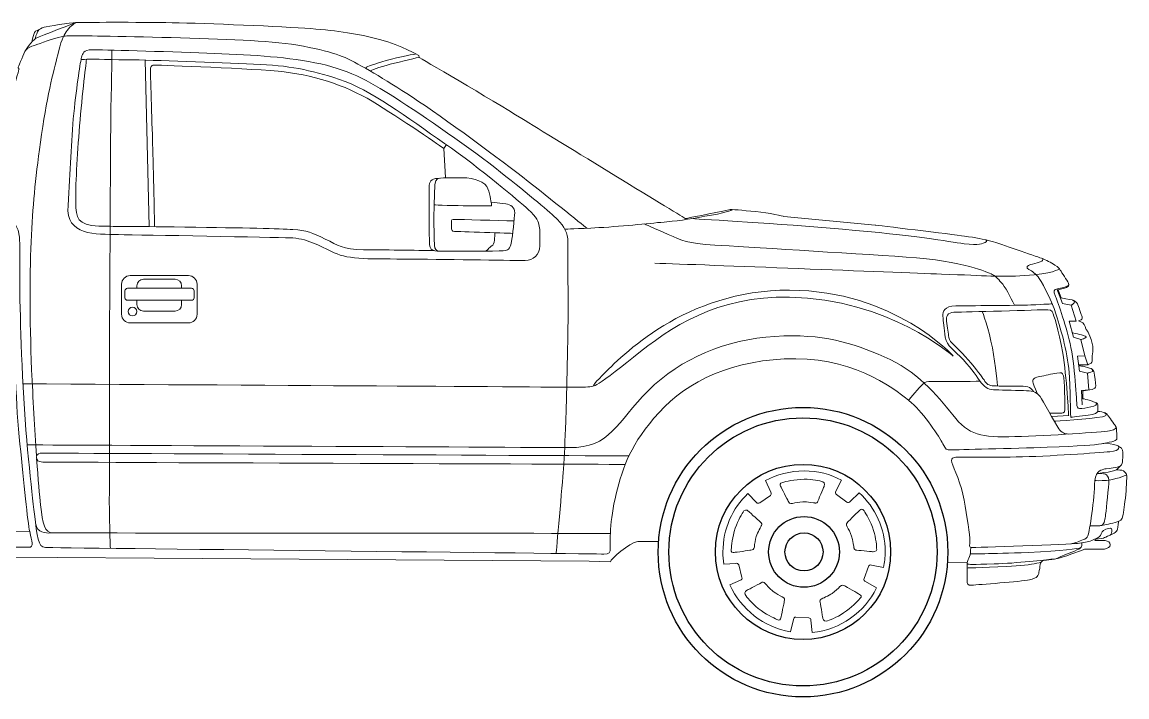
# Model space of a CAD drawing. Header units: metres. Extents: x -4984 to 914, y 0 to 1906.
# Drawn here: x -2205 to 914, y 0 to 1906 of the extents above; entities that cross this region are included whole.
import ezdxf

# ---------------------------------------------------------------- set-up
doc = ezdxf.new("R2010")
doc.units = ezdxf.units.M
doc.layers.add('ceco.net 241', color=7, linetype='Continuous')

msp = doc.modelspace()

# ---------------------------------------------------------------- linework, layer by layer
at = {"layer": 'ceco.net 241', "lineweight": 18}
for points in [[(-1845.7, 1328.5), (-1857.2, 1798.9)], [(-1009.8, 1467), (-1013.9, 1549.4), (-1007, 1560.1)], [(788.6, 825.4), (785.8, 865.5), (807.4, 867.2), (803.2, 914.7), (780.8, 920.5), (775.1, 962.2), (795.5, 963.5), (784.5, 1010.1), (764, 1015.9), (751.7, 1061), (771.4, 1061.4), (756.9, 1106.9), (732.8, 1111), (717, 1152.6)], [(804.3, 938.4), (795.5, 963.5)], [(-3261, 466.9), (-2183.6, 468)]]:
    msp.add_lwpolyline(points, dxfattribs=at)
at = {"layer": 'ceco.net 241'}
for centre, radius in [((0, 408.9), 408.9), ((-0.1, 409.6), 378.7), ((0, 409.5), 247.4), ((2.8, 409.5), 99.9), ((2.8, 409.5), 53.7)]:
    msp.add_circle(centre, radius, dxfattribs=at)
at = {"layer": 'ceco.net 241', "lineweight": 18}
for points, knots in [([(855.2, 717), (851.3, 716.4), (847.2, 715.8), (843.2, 715.2), (820.5, 711.5), (785.4, 708.6), (689.8, 705.3), (594.4, 702.1), (433.1, 698), (418.4, 698), (403.6, 698), (404.2, 698), (395, 715.2), (385.8, 732.4), (341.5, 800.6), (306.5, 830.7), (271.5, 860.9), (155.9, 955.5), (-20.5, 955.5), (-196.9, 955.5), (-326.6, 891.6), (-406.5, 803.6), (-486.3, 715.8), (-508.5, 650), (-527.5, 573.8), (-546.5, 497.5), (-544.7, 433.1), (-544.1, 420.8), (-543.5, 408.5), (-546, 402.9), (-562.6, 403.5), (-579.2, 404.2), (-2117.6, 421.3), (-2139.1, 422), (-2160.5, 422.6), (-2161.8, 453.3), (-2169.8, 516.7), (-2177.8, 579.9), (-2195.6, 737.9), (-2203.6, 906.3), (-2211.6, 1074.7), (-2212.2, 1190.3), (-2211, 1272), (-2209.7, 1353.7), (-2245.4, 1347.6), (-2265.7, 1352.5), (-2286, 1357.5), (-2285.1, 1379.2), (-2284.7, 1389.4), (-2284.3, 1399.6), (-2282.9, 1421.6), (-2264, 1545.3), (-2245.2, 1669), (-2213.2, 1773.2), (-2213.2, 1773.2), (-2213.2, 1773.2), (-2216.1, 1777.2), (-2216.1, 1777.2), (-2216.1, 1777.2), (-2203.8, 1808.3), (-2196.8, 1823.1), (-2189.9, 1837.8), (-2171, 1858.4), (-2163.2, 1862), (-2155.5, 1865.8), (-2053.2, 1905), (-2053.2, 1905)], [0.818392, 0.818392, 0.818392, 0.818392, 1, 1, 1, 2, 2, 2, 3, 3, 3, 4, 4, 4, 5, 5, 5, 6, 6, 6, 7, 7, 7, 8, 8, 8, 9, 9, 9, 10, 10, 10, 11, 11, 11, 12, 12, 12, 13, 13, 13, 14, 14, 14, 15, 15, 15, 16, 16, 16, 17, 17, 17, 18, 18, 18, 19, 19, 19, 20, 20, 20, 21, 21, 21, 22, 22, 22, 22]), ([(-2164.1, 680.7), (-2169.3, 755.1), (-2174.4, 845), (-2177.8, 924.2), (-2183.9, 1069.2), (-2183.7, 1205.2), (-2178.4, 1304.8), (-2173.1, 1404.4), (-2166.6, 1469.9), (-2149.7, 1589.2), (-2133, 1708.4), (-2112.5, 1779.3), (-2102.2, 1821.9), (-2091.9, 1864.5), (-2086.2, 1870.2), (-2077.2, 1883), (-2068.2, 1895.6), (-2053.2, 1905), (-2053.2, 1905)], [1.454512, 1.454512, 1.454512, 1.454512, 2, 2, 2, 3, 3, 3, 4, 4, 4, 5, 5, 5, 6, 6, 6, 7, 7, 7, 7]), ([(-2176.9, 1850.5), (-2176.5, 1852.4), (-2172.5, 1871.5), (-2169.9, 1877), (-2167.1, 1882.9), (-2157.3, 1884.4), (-2157.3, 1884.4), (-2157.3, 1884.4), (-2151.1, 1889.7), (-2142.5, 1891.8), (-2133.9, 1894), (-2067.2, 1904.5), (-2053.1, 1905), (-2038.9, 1905.6), (-1876.1, 1906.3), (-1780.8, 1904.5), (-1685.6, 1902.6), (-1469.2, 1894), (-1389.9, 1887.8), (-1310.6, 1881.7), (-1258.4, 1873.7), (-1195.3, 1856.9), (-1132.2, 1840.1), (-1084.6, 1811.8), (-1084.6, 1811.8), (-1084.6, 1811.8), (-1083.8, 1806.5), (-1083.8, 1806.5), (-1083.8, 1806.5), (-879, 1686.5), (-794.1, 1634), (-702.8, 1577.4), (-331.6, 1351.2), (-331.6, 1351.2), (-331.6, 1351.2), (-250.4, 1367.2), (-209.6, 1376.3), (-201.5, 1378.1), (-171.9, 1374.4), (-133.4, 1371.1), (-94.9, 1367.8), (-54.5, 1357.4), (-54.5, 1357.4), (-54.5, 1357.4), (203.3, 1332.8), (203.3, 1332.8), (203.3, 1332.8), (422.2, 1306.6), (455.8, 1301.7), (489.4, 1296.8), (505, 1294.9), (537.6, 1285.3), (570.1, 1275.6), (667.1, 1241.2), (675.8, 1238.3), (684.7, 1235.5), (701.1, 1226.1), (711.3, 1219.7), (721.6, 1213.4), (722.3, 1210.9), (726.4, 1205.4), (730.6, 1199.8), (745.2, 1176.7), (749.2, 1168.7), (753.3, 1160.7), (747.8, 1158.5), (743.5, 1156.8), (739.2, 1155.2), (720.7, 1150), (720.7, 1150), (720.7, 1150), (729.1, 1126.9), (729.1, 1126.9), (729.1, 1126.9), (753.3, 1123), (759.9, 1121.4), (766.4, 1119.8), (772.2, 1115.7), (774.8, 1110.5), (777.5, 1105.4), (786.5, 1078.6), (787.9, 1073.3), (789.4, 1067.9), (785.3, 1065.2), (785.3, 1065.2), (785.3, 1065.2), (778.1, 1062.2), (778.1, 1062.2), (778.1, 1062.2), (786.1, 1058.9), (790.2, 1056.4), (794.3, 1054), (799.6, 1037.6), (799.6, 1037.6), (799.6, 1037.6), (807.4, 1032), (816.4, 998.3), (821.7, 978.6), (816.2, 965.1), (816.2, 965.1), (816.2, 965.1), (816.8, 951.4), (816.7, 948.3), (816.4, 944.1), (810.9, 941.1), (807.1, 939.9), (803.5, 938.7), (805.2, 937.8), (800.9, 937.8), (796.5, 937.8), (780, 938.1), (780, 938.1), (780, 938.1), (780.1, 935.6), (780.1, 935.6), (780.1, 935.6), (784.3, 935.2), (791.2, 933.9), (798.1, 932.7), (808.7, 929.4), (813.8, 927.4), (818.8, 925.3), (820.5, 920.2), (822, 915.3), (823.4, 910.3), (826.3, 884.1), (826.4, 878.8), (826.6, 873.5), (822.7, 870.5), (816, 868.6), (809.3, 866.8), (796.8, 865.5), (792.9, 865.3), (789, 865.1), (789.7, 861.6), (789.7, 861.6), (789.7, 861.6), (790, 842.6), (790, 842.6), (790, 842.6), (795.5, 841.3), (804.3, 839.1), (813.1, 836.8), (825.6, 831.9), (828.4, 830.5), (831.4, 829.1), (832.3, 827.2), (832.2, 822.5), (832.1, 818), (832.6, 806.7), (832.6, 806.7), (832.6, 806.7), (842.3, 805.5), (848.8, 803.7), (855.3, 802), (857.9, 799.8), (860.9, 795.4), (863.8, 791), (878.8, 770.1), (881.5, 766.4), (884.3, 762.7), (885, 761), (885.2, 756.6), (885.5, 752.1), (886, 735), (886, 731), (886, 727), (883.8, 724.4), (877.9, 722.6), (871.9, 720.9), (855, 717), (855, 717), (855, 717), (876.5, 713.6), (887.2, 710.1), (897.7, 706.6), (902.4, 699.7), (902.6, 691.6), (902.9, 683.5), (902.4, 668.8), (901.8, 663.1), (901.6, 657.4), (899, 655.5), (899, 655.5), (899, 655.5), (885.2, 641.7), (885.2, 641.7), (885.2, 641.7), (892.8, 641), (899.7, 640.3), (906.6, 639.5), (914.5, 630.2), (914.2, 624), (914, 617.9), (914, 610.8), (912, 582), (910, 553.3), (905.8, 530.8), (903.6, 514.9), (901.6, 498.9), (891.7, 496.5), (891.7, 496.5), (891.7, 496.5), (888.3, 479.4), (887.7, 474.3), (887, 469.2), (884.4, 467.6), (881, 464.5), (877.5, 461.3), (853.9, 450.7), (848.1, 448.8), (842.2, 446.9), (825.4, 445.8), (825.4, 445.8), (825.4, 445.8), (824, 441.9), (824, 441.9), (824, 441.9), (844.4, 442.4), (853.1, 441.6), (861.6, 440.9), (866.6, 435.7), (867, 429.6), (867.5, 423.4), (859.2, 418.5), (851.5, 417.8), (843.8, 417), (794.9, 417), (794.9, 417), (794.9, 417), (744.5, 398.2), (725.7, 392.9), (706.8, 387.5), (677.3, 385.5), (677.3, 385.5), (677.3, 385.5), (669.9, 379.8), (669.6, 373.6), (669.1, 367.4), (667.5, 357.6), (666.2, 351.5), (665, 345.3), (663, 335.5), (639.6, 330.5), (616.3, 325.7), (492.5, 317.1), (477.7, 315.8), (463, 314.6), (463.9, 319), (463.4, 329.7), (463, 340.5), (463.5, 379.5), (463.5, 379.5), (463.5, 379.5), (408, 380.8), (408, 380.8)], [66.050824, 66.050824, 66.050824, 66.050824, 67, 67, 67, 68, 68, 68, 69, 69, 69, 70, 70, 70, 71, 71, 71, 72, 72, 72, 73, 73, 73, 74, 74, 74, 75, 75, 75, 76, 76, 76, 77, 77, 77, 78, 78, 78, 79, 79, 79, 80, 80, 80, 81, 81, 81, 82, 82, 82, 83, 83, 83, 84, 84, 84, 85, 85, 85, 86, 86, 86, 87, 87, 87, 88, 88, 88, 89, 89, 89, 90, 90, 90, 91, 91, 91, 92, 92, 92, 93, 93, 93, 94, 94, 94, 95, 95, 95, 96, 96, 96, 97, 97, 97, 98, 98, 98, 99, 99, 99, 100, 100, 100, 101, 101, 101, 102, 102, 102, 103, 103, 103, 104, 104, 104, 105, 105, 105, 106, 106, 106, 107, 107, 107, 108, 108, 108, 109, 109, 109, 110, 110, 110, 111, 111, 111, 112, 112, 112, 113, 113, 113, 114, 114, 114, 115, 115, 115, 116, 116, 116, 117, 117, 117, 118, 118, 118, 119, 119, 119, 120, 120, 120, 121, 121, 121, 122, 122, 122, 123, 123, 123, 124, 124, 124, 125, 125, 125, 126, 126, 126, 127, 127, 127, 128, 128, 128, 129, 129, 129, 130, 130, 130, 131, 131, 131, 132, 132, 132, 133, 133, 133, 134, 134, 134, 135, 135, 135, 136, 136, 136, 137, 137, 137, 138, 138, 138, 139, 139, 139, 140, 140, 140, 141, 141, 141, 142, 142, 142, 143, 143, 143, 144, 144, 144, 145, 145, 145, 146, 146, 146, 147, 147, 147, 148, 148, 148, 149, 149, 149, 150, 150, 150, 151, 151, 151, 151]), ([(-2168, 1858.9), (-2167.4, 1861.2), (-2164.5, 1871.6), (-2161.2, 1878.8), (-2160.1, 1881.3), (-2158.7, 1883.1), (-2157.3, 1884.4)], [0.117575, 0.117575, 0.117575, 0.117575, 1, 1, 1, 1.301898, 1.301898, 1.301898, 1.301898]), ([(-2194.6, 1827.4), (-2187.3, 1834.1), (-2180.2, 1837), (-2169.8, 1840.6), (-2153.8, 1846), (-2114.5, 1860.8), (-2094.8, 1865.1), (-2075.1, 1869.4), (-2054.3, 1867.6), (-1934.4, 1865.8), (-1814.5, 1863.9), (-1644.3, 1858.4), (-1538, 1852.8), (-1431.7, 1847.3), (-1340.1, 1825.2), (-1300.7, 1809.2), (-1261.4, 1793.2), (-1196.3, 1753.9), (-1118.2, 1704.1), (-1040.1, 1654.3), (-875.4, 1533.8), (-791.8, 1468.7), (-708.3, 1403.5), (-610, 1323.9), (-610, 1323.9)], [0.347766, 0.347766, 0.347766, 0.347766, 1, 1, 1, 2, 2, 2, 3, 3, 3, 4, 4, 4, 5, 5, 5, 6, 6, 6, 7, 7, 7, 8, 8, 8, 8]), ([(-697.1, 405.8), (-697.1, 405.8), (-679.2, 604.5), (-676.2, 643.4), (-673.4, 682.3), (-672.1, 724.2), (-669.7, 777.9), (-667.3, 831.5), (-664.3, 997), (-663.2, 1077.8), (-663.2, 1077.8), (-664, 1258.1), (-664, 1284.7), (-664, 1311.3), (-673.4, 1328.1), (-693.1, 1348.2), (-712.7, 1368.3), (-771.3, 1417.1), (-854.1, 1482.6), (-936.8, 1548.2), (-1070.9, 1641.2), (-1150.7, 1692), (-1230.6, 1742.8), (-1286.8, 1773.5), (-1378.6, 1791.5), (-1470.3, 1809.6), (-1567, 1814.1), (-1683.4, 1818.6), (-1799.8, 1823.1), (-1983, 1828), (-2007.1, 1828), (-2031.3, 1828), (-2034.2, 1817), (-2037.1, 1806.7), (-2039.9, 1796.5), (-2050.6, 1728.9), (-2058.8, 1648.2), (-2066.9, 1567.4), (-2067.6, 1485.6), (-2075.1, 1387.9), (-2081.7, 1302.7), (-1998.5, 1307.3), (-1932.2, 1306), (-1865.8, 1304.8), (-1495.4, 1298.3), (-1449.1, 1297), (-1402.7, 1295.8), (-1365.9, 1275.3), (-1323.3, 1254.8), (-1280.6, 1234.3), (-1221.3, 1238), (-1106.1, 1236.7), (-990.9, 1235.5), (-806.2, 1232.6), (-784.1, 1233), (-761.9, 1233.5), (-743.5, 1247.8), (-743.5, 1274.1), (-743.5, 1300.3), (-742.3, 1318.7), (-744.7, 1330.2), (-747.1, 1341.7), (-750.5, 1354.3), (-776.2, 1377.3), (-802.1, 1400.3), (-908.6, 1491.6), (-1012.3, 1563.7), (-1115.9, 1635.9), (-1223.7, 1717), (-1308.9, 1744.5), (-1394.2, 1771.9), (-1448.6, 1783.3), (-1551.5, 1787.9), (-1654.4, 1792.4), (-1833.4, 1798.9), (-1906.3, 1799.8), (-1979.3, 1800.6), (-2010.4, 1802.2), (-2022.3, 1801.4), (-2031.3, 1800.8), (-2036.5, 1800.2), (-2038.6, 1799.9)], [0, 0, 0, 0, 1, 1, 1, 2, 2, 2, 3, 3, 3, 4, 4, 4, 5, 5, 5, 6, 6, 6, 7, 7, 7, 8, 8, 8, 9, 9, 9, 10, 10, 10, 11, 11, 11, 12, 12, 12, 13, 13, 13, 14, 14, 14, 15, 15, 15, 16, 16, 16, 17, 17, 17, 18, 18, 18, 19, 19, 19, 20, 20, 20, 21, 21, 21, 22, 22, 22, 23, 23, 23, 24, 24, 24, 25, 25, 25, 26, 26, 26, 26.758323, 26.758323, 26.758323, 26.758323]), ([(-1951, 1826.8), (-1951, 1826.8), (-1952.3, 1749.8), (-1953.9, 1662.9), (-1955.5, 1576), (-1955.9, 1374.9), (-1956.3, 1315.8), (-1956.7, 1256.8), (-1958, 1020), (-1958.4, 938.1), (-1958.8, 856.1), (-1957.2, 651.2), (-1958.4, 580.4), (-1959.6, 512.3), (-1955.8, 426.4), (-1955.5, 419.7)], [0, 0, 0, 0, 1, 1, 1, 2, 2, 2, 3, 3, 3, 4, 4, 4, 4.960467, 4.960467, 4.960467, 4.960467]), ([(-1232.2, 1774.1), (-1237.2, 1777.2), (-1231.1, 1780.1), (-1223.7, 1782.6), (-1216.3, 1785), (-1213.8, 1786.7), (-1176.6, 1797.7), (-1139.3, 1808.8), (-1093, 1816.5), (-1093, 1816.5)], [0, 0, 0, 0, 1, 1, 1, 2, 2, 2, 3, 3, 3, 3]), ([(-1041.8, 1260.9), (-1085.1, 1261.5), (-1193, 1263.1), (-1240.5, 1263.4), (-1300.7, 1263.8), (-1312.6, 1275.7), (-1348.7, 1293.4), (-1384.7, 1310.9), (-1402.4, 1317.9), (-1440, 1320.4), (-1477.7, 1322.8), (-1572.8, 1324.9), (-1745.3, 1327.3), (-1917.8, 1329.7), (-1926, 1328.1), (-1987.9, 1330.2), (-2049.8, 1332.3), (-2052.6, 1353.6), (-2053.4, 1396.6), (-2054.3, 1439.6), (-2049.3, 1528.1), (-2042.4, 1613.7), (-2035.4, 1699.4), (-2023.1, 1801.4), (-2023.1, 1801.4)], [0.210467, 0.210467, 0.210467, 0.210467, 1, 1, 1, 2, 2, 2, 3, 3, 3, 4, 4, 4, 5, 5, 5, 6, 6, 6, 7, 7, 7, 8, 8, 8, 8]), ([(-1830.5, 1328.5), (-1830.5, 1328.5), (-1834.6, 1497), (-1836.3, 1561.3), (-1837.9, 1625.6), (-1843.3, 1768.2), (-1842.4, 1776.4), (-1841.6, 1784.6), (-1834.2, 1785), (-1834.2, 1785), (-1834.2, 1785), (-1594.6, 1777.2), (-1482.2, 1767.4), (-1387.4, 1759.1), (-1293.3, 1728.9), (-1216.3, 1682.6), (-1139.3, 1636.3), (-1013.9, 1549.4), (-1013.9, 1549.4)], [0, 0, 0, 0, 1, 1, 1, 2, 2, 2, 3, 3, 3, 4, 4, 4, 5, 5, 5, 6, 6, 6, 6]), ([(-1222.2, 1768.3), (-1222.2, 1768.3), (-1196.6, 1779.3), (-1165.9, 1787.1), (-1135.2, 1794.9), (-1083.9, 1807), (-1083.9, 1807)], [0, 0, 0, 0, 1, 1, 1, 2, 2, 2, 2]), ([(-1040.5, 1389.7), (-1040.5, 1389.7), (-976.2, 1387.5), (-947, 1387.5), (-947, 1387.5), (-879.4, 1387.5), (-879.4, 1387.5), (-879.4, 1387.5), (-879.7, 1393.1), (-879.7, 1393.1), (-879.7, 1393.1), (-883.4, 1416.5), (-889.5, 1435.5), (-895.7, 1454.5), (-928.9, 1466.8), (-961.1, 1466.8), (-991.6, 1466.8), (-1022.9, 1466.2), (-1038, 1464.1), (-1053, 1461.9), (-1056.7, 1450), (-1055.8, 1433.7), (-1054.8, 1417.4), (-1056.1, 1300), (-1054.3, 1277.5), (-1052.4, 1255.1), (-1031.2, 1260), (-1009.1, 1259.1), (-987, 1258.1), (-865.8, 1259.4), (-846.2, 1260), (-826.6, 1260.7), (-826.2, 1272.9), (-823.1, 1286.5), (-820, 1300), (-814.2, 1353.5), (-814, 1367.9), (-813.7, 1382.4), (-825, 1390.6), (-839.4, 1393.1), (-839.4, 1393.1), (-880.7, 1397.4), (-880.7, 1397.4)], [0, 0, 0, 0, 1, 1, 1, 2, 2, 2, 3, 3, 3, 4, 4, 4, 5, 5, 5, 6, 6, 6, 7, 7, 7, 8, 8, 8, 9, 9, 9, 10, 10, 10, 11, 11, 11, 12, 12, 12, 13, 13, 13, 14, 14, 14, 14]), ([(-1028.5, 1259.2), (-1036.6, 1260.2), (-1039.3, 1265.3), (-1040.1, 1274.8), (-1041.1, 1285.5), (-1041.3, 1294.1), (-1042, 1331), (-1042.6, 1367.9), (-1040.5, 1430.3), (-1039.5, 1447.4), (-1038.5, 1464.7), (-1027.1, 1465.2), (-1027.1, 1465.2)], [0.124187, 0.124187, 0.124187, 0.124187, 1, 1, 1, 2, 2, 2, 3, 3, 3, 4, 4, 4, 4]), ([(-672.5, 1321.6), (-666.9, 1321.6), (-641.5, 1322.1), (-576.8, 1325.7), (-501.7, 1329.7), (-424.3, 1338.8), (-384.5, 1342.1), (-344.8, 1345.3), (-309.5, 1351.9), (-258.3, 1360.9), (-207.1, 1369.9), (-199, 1376.7), (-199, 1376.7)], [0.135416, 0.135416, 0.135416, 0.135416, 1, 1, 1, 2, 2, 2, 3, 3, 3, 4, 4, 4, 4]), ([(-819.5, 1309.5), (-819.5, 1309.5), (-976.2, 1314.7), (-983.9, 1315), (-991.6, 1315.3), (-991.9, 1319), (-992.2, 1322.4), (-992.5, 1325.8), (-992.5, 1342.1), (-992.2, 1345.4), (-991.9, 1348.8), (-987.9, 1348.8), (-967.7, 1348.5), (-947.3, 1348.2), (-815.7, 1344.5), (-815.7, 1344.5)], [0, 0, 0, 0, 1, 1, 1, 2, 2, 2, 3, 3, 3, 4, 4, 4, 5, 5, 5, 5]), ([(-314.1, 1351.2), (-277.8, 1349.1), (-73.1, 1336.8), (111.2, 1321.2), (314.5, 1304), (410.8, 1286.3), (454.6, 1280.2), (498.5, 1274.1), (507.5, 1281.4), (514.5, 1283.9), (523, 1286.9), (516.5, 1291.2), (516.5, 1291.2)], [0.092593, 0.092593, 0.092593, 0.092593, 1, 1, 1, 2, 2, 2, 3, 3, 3, 4, 4, 4, 4]), ([(-4865.7, 692.5), (-4851.3, 692.4), (-4773.5, 692.4), (-4733.4, 691.8), (-4689.1, 691.2), (-4667.6, 658.6), (-4663.9, 635.2), (-4660.2, 611.9), (-4651.1, 529.5), (-4648, 492), (-4644.9, 454.6), (-4620.9, 444.1), (-4594.5, 445.3), (-4568.1, 446.5), (-4271.8, 434.3), (-4258.3, 433.7), (-4244.8, 433.1), (-4259.9, 457), (-4258.3, 497), (-4255.8, 559.1), (-4226.3, 648.2), (-4186.4, 714.5), (-4148.8, 776.9), (-4065.3, 875.5), (-3937.5, 911.2), (-3809.6, 946.8), (-3730.6, 951.5), (-3595.7, 909.4), (-3438.4, 860.2), (-3370.2, 766.8), (-3322.2, 677.7), (-3274.3, 588.6), (-3258.3, 453.3), (-3257.7, 437.3), (-3257.1, 421.3), (-3247.8, 421.3), (-3227.6, 422), (-3207.3, 422.6), (-2202.4, 423.1), (-2186.4, 422.6), (-2170.4, 422), (-2177.2, 439.8), (-2183.3, 466.9), (-2189.4, 493.9), (-2199.3, 605.2), (-2211, 713.9), (-2222.7, 822.7), (-2225.7, 969), (-2228.8, 1071), (-2231.9, 1173), (-2230.7, 1292.3), (-2228.8, 1304), (-2227, 1315.6), (-2242.3, 1315), (-2242.3, 1315)], [0.09472, 0.09472, 0.09472, 0.09472, 1, 1, 1, 2, 2, 2, 3, 3, 3, 4, 4, 4, 5, 5, 5, 6, 6, 6, 7, 7, 7, 8, 8, 8, 9, 9, 9, 10, 10, 10, 11, 11, 11, 12, 12, 12, 13, 13, 13, 14, 14, 14, 15, 15, 15, 16, 16, 16, 17, 17, 17, 18, 18, 18, 18]), ([(-900.1, 1259.2), (-891.3, 1259.1), (-887.7, 1267.1), (-887.7, 1267.1), (-887.7, 1267.1), (-882.5, 1271.4), (-876, 1276.6), (-869.6, 1281.9), (-870.1, 1311.7), (-870.1, 1311.7)], [0, 0, 0, 0, 1, 1, 1, 2, 2, 2, 3, 3, 3, 3]), ([(-447.2, 1336.1), (-447.2, 1336.1), (-421.8, 1323.6), (-380.6, 1306.4), (-339.4, 1289.2), (-329.6, 1281.2), (-248.5, 1276.4), (-167.3, 1271.4), (126.5, 1253.6), (291.1, 1242.5), (455.9, 1231.5), (521.6, 1199.5), (533.9, 1193.3), (546.2, 1187.2), (552.4, 1179.2), (564, 1165.6), (574.8, 1153.2), (593.9, 1112.6), (596.8, 1106.3)], [0, 0, 0, 0, 1, 1, 1, 2, 2, 2, 3, 3, 3, 4, 4, 4, 5, 5, 5, 5.921313, 5.921313, 5.921313, 5.921313]), ([(-418.2, 1225.3), (-276.7, 1220.4), (255.5, 1199.5), (390.7, 1194.5), (525.9, 1189.6), (549.3, 1185.6), (626.3, 1190), (703.4, 1194.5), (723.8, 1209.1), (723.8, 1209.1)], [0, 0, 0, 0, 1, 1, 1, 2, 2, 2, 3, 3, 3, 3]), ([(832.6, 806.7), (830, 802.8), (825, 798.3), (805.3, 795.9), (785.8, 793.4), (755.8, 789.7), (755.8, 789.7), (755.8, 789.7), (754.9, 838.5), (752.1, 903.3), (749.2, 968), (729.2, 1032.7), (714.8, 1079.8), (700.5, 1126.9), (669.4, 1179.4), (663.6, 1186.8), (657.9, 1194.1), (647.3, 1202.8), (637.3, 1207.7), (627.5, 1212.6), (633.7, 1219.1), (642.3, 1221.2), (650.8, 1223.2), (656.6, 1225.7), (669.8, 1229), (677.8, 1231), (677.5, 1235.3), (676.1, 1238.2)], [0, 0, 0, 0, 1, 1, 1, 2, 2, 2, 3, 3, 3, 4, 4, 4, 5, 5, 5, 6, 6, 6, 7, 7, 7, 8, 8, 8, 8.614124, 8.614124, 8.614124, 8.614124]), ([(-1710.7, 1165.6), (-1710.7, 1165.6), (-1710.7, 1080.9), (-1710.7, 1080.9), (-1710.7, 1067.3), (-1721.7, 1056.3), (-1735.3, 1056.3), (-1735.3, 1056.3), (-1899.4, 1056.3), (-1899.4, 1056.3), (-1912.9, 1056.3), (-1924, 1067.3), (-1924, 1080.9), (-1924, 1080.9), (-1924, 1165.6), (-1924, 1165.6), (-1924, 1179.3), (-1912.9, 1190.3), (-1899.4, 1190.3), (-1899.4, 1190.3), (-1735.3, 1190.3), (-1735.3, 1190.3), (-1721.7, 1190.3), (-1710.7, 1179.3), (-1710.7, 1165.6)], [0, 0, 0, 0, 1, 1, 1, 2, 2, 2, 3, 3, 3, 4, 4, 4, 5, 5, 5, 6, 6, 6, 7, 7, 7, 8, 8, 8, 8]), ([(-1719.1, 1147), (-1719.1, 1147), (-1719.1, 1127.8), (-1719.1, 1127.8), (-1719.1, 1123.7), (-1722.4, 1120.4), (-1726.5, 1120.4), (-1726.5, 1120.4), (-1907.2, 1120.4), (-1907.2, 1120.4), (-1911.2, 1120.4), (-1914.5, 1123.7), (-1914.5, 1127.8), (-1914.5, 1127.8), (-1914.5, 1147), (-1914.5, 1147), (-1914.5, 1151.1), (-1911.2, 1154.4), (-1907.2, 1154.4), (-1907.2, 1154.4), (-1726.5, 1154.4), (-1726.5, 1154.4), (-1722.4, 1154.4), (-1719.1, 1151.1), (-1719.1, 1147)], [0, 0, 0, 0, 1, 1, 1, 2, 2, 2, 3, 3, 3, 4, 4, 4, 5, 5, 5, 6, 6, 6, 7, 7, 7, 8, 8, 8, 8]), ([(-1880.5, 1154.4), (-1880.5, 1154.4), (-1880.5, 1161.3), (-1880.5, 1161.3), (-1880.5, 1171.6), (-1872.3, 1179.8), (-1862, 1179.8), (-1862, 1179.8), (-1772.8, 1179.8), (-1772.8, 1179.8), (-1762.6, 1179.8), (-1754.3, 1171.6), (-1754.3, 1161.3), (-1754.3, 1161.3), (-1754.3, 1156.3), (-1754.3, 1154.4)], [0, 0, 0, 0, 1, 1, 1, 2, 2, 2, 3, 3, 3, 4, 4, 4, 4.814523, 4.814523, 4.814523, 4.814523]), ([(750.4, 1165.6), (746.2, 1156.4), (728.2, 1154.6), (718.1, 1152.8), (706.6, 1150.7), (707.4, 1145.8), (712, 1133.9), (716.4, 1122.1), (741.1, 1055.2), (754.2, 998.3), (767.3, 941.3), (772.2, 831.9), (773.4, 823.3), (774.6, 814.7), (776.2, 813.5), (786.9, 814.7), (797.5, 816), (810.8, 818.4), (821.4, 821.3), (832.1, 824.2), (827.5, 829.9), (827.5, 829.9)], [0.119964, 0.119964, 0.119964, 0.119964, 1, 1, 1, 2, 2, 2, 3, 3, 3, 4, 4, 4, 5, 5, 5, 6, 6, 6, 7, 7, 7, 7]), ([(-38.3, 1129.4), (-243.5, 1133.1), (-373.9, 1044.6), (-479, 959.8), (-584.1, 874.9), (-619.8, 854.7), (-566.9, 908.1), (-514, 961.6), (-333.3, 1149.7), (-37.7, 1149.1), (258, 1148.5), (423.9, 962.9), (423.9, 962.9), (423.9, 962.9), (242, 1124.5), (-38.3, 1129.4)], [0, 0, 0, 0, 1, 1, 1, 2, 2, 2, 3, 3, 3, 4, 4, 4, 5, 5, 5, 5]), ([(-1880.9, 1088.5), (-1880.9, 1081.6), (-1886.5, 1076.2), (-1893.2, 1076.2), (-1900, 1076.2), (-1905.5, 1081.6), (-1905.5, 1088.5), (-1905.5, 1095.2), (-1900, 1100.8), (-1893.2, 1100.8), (-1886.5, 1100.8), (-1880.9, 1095.2), (-1880.9, 1088.5)], [0, 0, 0, 0, 1, 1, 1, 2, 2, 2, 3, 3, 3, 4, 4, 4, 4]), ([(-1754.3, 1120.4), (-1754.3, 1118.5), (-1754.3, 1108.5), (-1754.3, 1108.5), (-1754.3, 1098.3), (-1762.6, 1090.1), (-1772.8, 1090.1), (-1772.8, 1090.1), (-1862, 1090.1), (-1862, 1090.1), (-1872.3, 1090.1), (-1880.5, 1098.3), (-1880.5, 1108.5), (-1880.5, 1108.5), (-1880.5, 1118.5), (-1880.5, 1120.4)], [0.095857, 0.095857, 0.095857, 0.095857, 1, 1, 1, 2, 2, 2, 3, 3, 3, 4, 4, 4, 4.904143, 4.904143, 4.904143, 4.904143]), ([(703.7, 1110.5), (703.7, 1110.5), (682.9, 1108.9), (642.8, 1107.3), (602.5, 1105.7), (464.9, 1105.2), (431.7, 1104.4), (398.5, 1103.6), (394.3, 1089.2), (395.2, 1075.3), (396.1, 1061.4), (398.5, 1040.9), (401.8, 1015.9), (405.1, 990.9), (427.6, 979.4), (453, 952), (478.5, 924.5), (490.7, 904), (503, 887.7), (515.3, 871.3), (525.9, 867.2), (544.8, 867.2), (563.7, 867.2), (611.2, 865.5), (631.3, 865.1), (651.3, 864.7), (661.1, 859.4), (669.4, 848.3), (677.6, 837.2), (709.5, 777), (721.8, 757.7), (729.3, 745.9), (740.9, 742.9), (748.7, 742.4)], [0, 0, 0, 0, 1, 1, 1, 2, 2, 2, 3, 3, 3, 4, 4, 4, 5, 5, 5, 6, 6, 6, 7, 7, 7, 8, 8, 8, 9, 9, 9, 10, 10, 10, 10.616717, 10.616717, 10.616717, 10.616717]), ([(650.6, 862.3), (649.4, 865.1), (642.6, 877.8), (621.8, 877.8), (603.8, 877.8), (564, 878.3), (546.1, 878.3), (528, 878.3), (520.2, 881.5), (513.6, 891.4), (507.1, 901.2), (498.5, 914.3), (475.2, 942.5), (451.7, 970.9), (430.9, 989.3), (421.9, 997.9), (412.9, 1006.5), (411.7, 1013.1), (410.8, 1021.2), (410, 1029.4), (405.9, 1053.6), (405.1, 1066.3), (404.2, 1079), (413.3, 1088), (432.1, 1087.2), (451, 1086.4), (668.9, 1093.7), (691.4, 1093.7), (704.2, 1093.7), (705.8, 1083.9), (705.8, 1083.9), (705.8, 1083.9), (722.1, 1037.6), (733.3, 971.3), (744.3, 904.9), (750.1, 794.7), (750.1, 794.7), (750.1, 794.7), (702.1, 791.8), (702.1, 791.8)], [0.109903, 0.109903, 0.109903, 0.109903, 1, 1, 1, 2, 2, 2, 3, 3, 3, 4, 4, 4, 5, 5, 5, 6, 6, 6, 7, 7, 7, 8, 8, 8, 9, 9, 9, 10, 10, 10, 11, 11, 11, 12, 12, 12, 13, 13, 13, 13]), ([(549.3, 878.3), (549.3, 878.3), (543.8, 935.8), (534.6, 986.2), (525.3, 1036.6), (506.3, 1088.8), (506.3, 1088.8)], [0, 0, 0, 0, 1, 1, 1, 2, 2, 2, 2]), ([(-2190.3, 711.9), (-2152.4, 711.7), (-777.1, 705.3), (-660.3, 704.1), (-541.9, 702.9), (-528.4, 774.6), (-436.6, 865.5), (-344.8, 956.5), (-216.9, 1010.1), (-79.6, 1018.4), (57.6, 1026.6), (137.1, 1000.7), (228.9, 961), (320.7, 921.2), (376.8, 854.9), (422.7, 796.7), (468.6, 738.5), (501.7, 732.8), (598.5, 735.2), (695.2, 737.7), (845.6, 748.4), (865.2, 751.6), (884.9, 754.9), (883.7, 762.7), (883.7, 762.7)], [0.013797, 0.013797, 0.013797, 0.013797, 1, 1, 1, 2, 2, 2, 3, 3, 3, 4, 4, 4, 5, 5, 5, 6, 6, 6, 7, 7, 7, 8, 8, 8, 8]), ([(760.6, 1028.4), (760.6, 1028.4), (786, 1023.3), (796.8, 1019.2), (807.4, 1015.1), (784.9, 1009.8), (784.9, 1009.8)], [0, 0, 0, 0, 1, 1, 1, 2, 2, 2, 2]), ([(660.9, 857.1), (659.1, 862), (653.6, 876.3), (649.6, 886), (644.8, 897.9), (655.8, 902.8), (669, 905.3), (682, 907.8), (702.6, 912.2), (716.9, 914.7), (731.3, 917.2), (731.9, 915.9), (735.4, 907.3), (738.6, 898.7), (739, 824.2), (739.4, 812.3), (739.8, 800.4), (728.8, 802), (728.8, 802), (728.8, 802), (696.8, 801.2), (696.8, 801.2)], [0.184539, 0.184539, 0.184539, 0.184539, 1, 1, 1, 2, 2, 2, 3, 3, 3, 4, 4, 4, 5, 5, 5, 6, 6, 6, 7, 7, 7, 7]), ([(803.3, 914.6), (805.1, 915.2), (808.2, 916.1), (812.8, 917.2), (821.4, 919.2), (815.7, 926.4), (815.7, 926.4)], [0.46769, 0.46769, 0.46769, 0.46769, 1, 1, 1, 2, 2, 2, 2]), ([(-2203.8, 884.4), (-1485.1, 880.5), (-627.4, 874.7), (-627.4, 874.7), (-610, 873.8), (-589.7, 878.6), (-589.7, 878.6)], [0, 0, 0, 0, 1, 1, 1, 2, 2, 2, 2]), ([(297.8, 838.1), (301.7, 842.8), (328.2, 875), (337.3, 882.9), (347.1, 891.6), (350.1, 890.9), (363.1, 890.9), (374.8, 890.9), (480.6, 891.5), (500.1, 891.6)], [0.074295, 0.074295, 0.074295, 0.074295, 1, 1, 1, 2, 2, 2, 2.907093, 2.907093, 2.907093, 2.907093]), ([(709.3, 779), (709.3, 779), (811, 784.4), (845.2, 791.4), (866.4, 795.7), (850.3, 803.3), (850.3, 803.3)], [0, 0, 0, 0, 1, 1, 1, 2, 2, 2, 2]), ([(-502, 656.8), (-524.3, 656.8), (-2130, 662.9), (-2145.8, 663.6), (-2161.8, 664.1), (-2163.1, 668.4), (-2164.3, 677.7), (-2165.5, 686.9), (-2152, 688.7), (-2152, 688.7), (-2152, 688.7), (-535, 681), (-491.6, 680.8)], [0.006938, 0.006938, 0.006938, 0.006938, 1, 1, 1, 2, 2, 2, 3, 3, 3, 3.986568, 3.986568, 3.986568, 3.986568]), ([(867.5, 457.2), (871.3, 460.4), (871.3, 466.1), (871.8, 471.9), (872.2, 477.6), (866.1, 477.1), (855.4, 473.8), (844.7, 470.5), (842.3, 461.9), (839.8, 456.3), (837.3, 450.5), (825.8, 446.4), (815.2, 441.9), (804.6, 437.3), (791.1, 436.1), (775.1, 433.7), (759, 431.3), (480, 421.8), (474.3, 422.2), (468.6, 422.6), (471, 428.8), (471, 441.9), (471, 455), (463.2, 510.7), (455.1, 555.7), (446.9, 600.8), (426, 645.1), (420.2, 661.9), (414.5, 678.7), (434.6, 677.1), (434.6, 677.1), (434.6, 677.1), (509.2, 676.2), (601.8, 677.9), (694.3, 679.5), (833.7, 689.7), (866.1, 692.6), (900.2, 694.8), (889.9, 709.1), (889.9, 709.1)], [0, 0, 0, 0, 1, 1, 1, 2, 2, 2, 3, 3, 3, 4, 4, 4, 5, 5, 5, 6, 6, 6, 7, 7, 7, 8, 8, 8, 9, 9, 9, 10, 10, 10, 11, 11, 11, 12, 12, 12, 13, 13, 13, 13]), ([(-2117.2, 463.2), (-2142.8, 463.8), (-2145.8, 487.2), (-2152.6, 542.5), (-2155.6, 566.7), (-2159.6, 614.9), (-2163.7, 673.7)], [0, 0, 0, 0, 1, 1, 1, 1.437169, 1.437169, 1.437169, 1.437169]), ([(-176.9, 329.5), (-173.4, 330.5), (-171.4, 334.3), (-172.4, 337.7), (-172.4, 337.7), (-181.6, 372.9), (-181.6, 372.9), (-182.6, 376.3), (-186.2, 378.3), (-189.6, 377.3), (-189.6, 377.3), (-223.2, 374.6), (-223.2, 374.6), (-225, 386), (-226.2, 397.6), (-226.2, 409.5), (-226.2, 474.4), (-199.1, 532.9), (-155.6, 574.6), (-155.6, 574.6), (-131.2, 549.4), (-131.2, 549.4), (-129.1, 546.6), (-124.9, 545.9), (-122.1, 548), (-122.1, 548), (-92.2, 568.9), (-92.2, 568.9), (-89.3, 571), (-88.7, 575.2), (-90.8, 578), (-90.8, 578), (-106.2, 611), (-106.2, 611), (-73.7, 628.5), (-36.6, 638.5), (2.9, 638.5), (41.2, 638.5), (77.2, 629), (109, 612.3), (109, 612.3), (92.9, 581.2), (92.9, 581.2), (90.7, 578.2), (91.5, 574.1), (94.4, 572), (94.4, 572), (123.6, 550.4), (123.6, 550.4), (126.6, 548.3), (130.6, 549.1), (132.7, 552), (132.7, 552), (158.9, 576.7), (158.9, 576.7), (203.7, 535), (231.9, 475.7), (231.9, 409.5), (231.9, 394.6), (230.3, 380.1), (227.6, 366), (227.6, 366), (193.1, 372.4), (193.1, 372.4), (189.7, 373.6), (185.9, 371.8), (184.8, 368.3), (184.8, 368.3), (172.4, 334.2), (172.4, 334.2), (171.2, 330.8), (173.1, 327.1), (176.6, 325.8), (176.6, 325.8), (207.8, 307.9), (207.8, 307.9), (173.7, 239.1), (106.2, 189.9), (26.3, 181.7), (26.3, 181.7), (22.5, 216.7), (22.5, 216.7), (22.6, 220.4), (19.9, 223.3), (16.2, 223.5), (16.2, 223.5), (-20.2, 225.4), (-20.2, 225.4), (-23.8, 225.4), (-26.8, 222.7), (-26.9, 219), (-26.9, 219), (-35, 183.9), (-35, 183.9), (-111.8, 196.7), (-175.6, 247.6), (-206.3, 316.5), (-206.3, 316.5), (-176.9, 329.5), (-176.9, 329.5)], [0, 0, 0, 0, 1, 1, 1, 2, 2, 2, 3, 3, 3, 4, 4, 4, 5, 5, 5, 6, 6, 6, 7, 7, 7, 8, 8, 8, 9, 9, 9, 10, 10, 10, 11, 11, 11, 12, 12, 12, 13, 13, 13, 14, 14, 14, 15, 15, 15, 16, 16, 16, 17, 17, 17, 18, 18, 18, 19, 19, 19, 20, 20, 20, 21, 21, 21, 22, 22, 22, 23, 23, 23, 24, 24, 24, 25, 25, 25, 26, 26, 26, 27, 27, 27, 28, 28, 28, 29, 29, 29, 30, 30, 30, 31, 31, 31, 32, 32, 32, 33, 33, 33, 33]), ([(756.2, 432.4), (764.8, 432.9), (788.6, 443.1), (795.5, 445.9), (802.5, 448.8), (803, 453.3), (805.1, 458.3), (807, 463.2), (810.8, 484.4), (815.7, 517.7), (820.5, 550.8), (821.8, 582.5), (824.3, 611.1), (826.7, 639.7), (844.3, 641.8), (852.5, 643.9), (852.5, 643.9), (873.4, 646.3), (887.4, 649.1), (891.2, 649.9), (894.1, 651.3), (896.5, 653)], [0, 0, 0, 0, 1, 1, 1, 2, 2, 2, 3, 3, 3, 4, 4, 4, 5, 5, 5, 6, 6, 6, 6.269963, 6.269963, 6.269963, 6.269963]), ([(810.3, 483.2), (814.2, 483.1), (826.9, 483), (838.1, 483.6), (851.6, 484.4), (852.1, 499.3), (853.7, 509.9), (855.3, 520.2), (860.8, 574.6), (863.5, 602.9), (866.5, 631.2), (848.4, 630.4), (848.4, 630.4), (848.4, 630.4), (830.2, 630.9), (830.2, 630.9), (830.2, 630.9), (844.3, 632.8), (861.5, 635.2), (878.7, 637.7), (885.6, 641.7), (885.6, 641.7)], [0.168768, 0.168768, 0.168768, 0.168768, 1, 1, 1, 2, 2, 2, 3, 3, 3, 4, 4, 4, 5, 5, 5, 6, 6, 6, 7, 7, 7, 7]), ([(824.3, 611.1), (826.6, 610.9), (838.6, 610.4), (856.6, 611.5), (876.7, 612.7), (913.2, 626.2), (913.2, 626.2)], [0.103611, 0.103611, 0.103611, 0.103611, 1, 1, 1, 2, 2, 2, 2]), ([(33.2, 547.8), (33.2, 547.8), (38.5, 546.7), (40.7, 550.6), (42.9, 554.5), (57.1, 589.9), (59.5, 594.6), (59.5, 594.6), (64.2, 605.2), (56.4, 607.7), (48.5, 610.2), (25.7, 615.3), (2.9, 614.9), (-24.3, 614.4), (-48.5, 608.1), (-58.2, 606), (-67, 604), (-65.3, 599.2), (-63.4, 595.2), (-61.7, 591.3), (-43.8, 556.7), (-41.7, 552.8), (-39.6, 548.8), (-37.4, 544.6), (-29.3, 546.7), (-21, 548.8), (-11.8, 550.6), (-0.4, 551), (11, 551.4), (33.2, 547.8), (33.2, 547.8)], [0, 0, 0, 0, 1, 1, 1, 2, 2, 2, 3, 3, 3, 4, 4, 4, 5, 5, 5, 6, 6, 6, 7, 7, 7, 8, 8, 8, 9, 9, 9, 10, 10, 10, 10]), ([(-117.7, 483.7), (-117.7, 483.7), (-115, 488.4), (-118, 491.7), (-120.9, 495), (-149.7, 520.1), (-153.2, 524), (-153.2, 524), (-161.7, 531.9), (-166.7, 525.3), (-171.7, 518.7), (-183.9, 498.9), (-191.1, 477.1), (-199.6, 451.3), (-201.6, 426.3), (-202.7, 416.5), (-203.8, 407.5), (-198.7, 407.6), (-194.3, 408.1), (-190.1, 408.5), (-151.5, 413.9), (-147.2, 414.6), (-142.7, 415.3), (-138, 415.9), (-137.3, 424.3), (-136.5, 432.8), (-135.2, 442.2), (-131.8, 453.1), (-128.4, 463.9), (-117.7, 483.7), (-117.7, 483.7)], [0, 0, 0, 0, 1, 1, 1, 2, 2, 2, 3, 3, 3, 4, 4, 4, 5, 5, 5, 6, 6, 6, 7, 7, 7, 8, 8, 8, 9, 9, 9, 10, 10, 10, 10]), ([(143.9, 421.3), (143.9, 421.3), (144.4, 415.9), (148.9, 415), (153.3, 414.2), (191.2, 410.9), (196.3, 410), (196.3, 410), (207.9, 408.7), (208, 416.9), (208.1, 425.1), (206.1, 448.4), (199.1, 470.1), (190.6, 496), (177.4, 517.2), (172.6, 525.9), (168.1, 533.7), (163.9, 530.5), (160.7, 527.7), (157.5, 524.8), (129.7, 497.6), (126.6, 494.4), (123.4, 491.2), (120, 487.8), (124.5, 480.7), (128.9, 473.4), (133.4, 465.1), (137.1, 454.4), (140.9, 443.5), (143.9, 421.3), (143.9, 421.3)], [0, 0, 0, 0, 1, 1, 1, 2, 2, 2, 3, 3, 3, 4, 4, 4, 5, 5, 5, 6, 6, 6, 7, 7, 7, 8, 8, 8, 9, 9, 9, 10, 10, 10, 10]), ([(-2166.4, 488.7), (-2162.9, 464.2), (-2137.3, 461.8), (-2124.3, 463.2), (-2124.3, 463.2), (-598.6, 462), (-543.8, 461.9)], [0, 0, 0, 0, 1, 1, 1, 1.982044, 1.982044, 1.982044, 1.982044]), ([(839.8, 483.8), (849.8, 484.7), (861.9, 488.3), (881.2, 492.7), (885.6, 493.7), (889.1, 495), (891.8, 496.5)], [0.17234, 0.17234, 0.17234, 0.17234, 1, 1, 1, 1.189474, 1.189474, 1.189474, 1.189474]), ([(-408.1, 438.5), (-408.1, 438.5), (-442.7, 440.4), (-466.7, 438.6), (-490.6, 436.7), (-543.2, 388.5), (-543.8, 381.7), (-543.8, 381.7), (-604, 383.1), (-604, 383.1), (-604, 383.1), (-3334.7, 402.2), (-3334.7, 402.2)], [0, 0, 0, 0, 1, 1, 1, 2, 2, 2, 3, 3, 3, 4, 4, 4, 4]), ([(473.9, 422.2), (473.9, 422.2), (473, 408.3), (471.8, 401.3), (470.7, 394.3), (466.1, 390.3), (464.1, 382.9), (462, 375.5), (466.1, 374.7), (466.1, 374.7), (466.1, 374.7), (476.7, 373.5), (539.9, 375.5), (602.9, 377.5), (685.8, 387.7), (703.4, 389), (721, 390.3), (721.4, 394.3), (732.4, 398.5), (743.5, 402.5), (775.5, 415.7), (782, 419.3), (787.7, 422.5), (787.6, 432.8), (787.4, 435.5)], [0, 0, 0, 0, 1, 1, 1, 2, 2, 2, 3, 3, 3, 4, 4, 4, 5, 5, 5, 6, 6, 6, 7, 7, 7, 7.866188, 7.866188, 7.866188, 7.866188]), ([(472.2, 404.6), (472.2, 404.6), (526.4, 403.3), (635.7, 408.3), (734.4, 412.7), (776.7, 419.7), (784.2, 421.1)], [0, 0, 0, 0, 1, 1, 1, 1.900772, 1.900772, 1.900772, 1.900772]), ([(463.3, 364.1), (463.3, 364.1), (530.8, 365.7), (601.4, 370.1), (636, 372.4), (658.6, 376.8), (672.5, 380.7)], [0, 0, 0, 0, 1, 1, 1, 1.49149, 1.49149, 1.49149, 1.49149]), ([(-107.8, 321.3), (-107.8, 321.3), (-111.2, 325.4), (-115.4, 323.8), (-119.6, 322), (-152.9, 303.6), (-157.7, 301.6), (-157.7, 301.6), (-168.1, 296.2), (-163.5, 289.3), (-159, 282.4), (-144.5, 264.1), (-126.5, 250), (-105.1, 233.3), (-82.3, 222.9), (-73.6, 218.6), (-65.4, 214.5), (-63.7, 219.3), (-62.6, 223.5), (-61.5, 227.6), (-53.6, 265.8), (-52.8, 270.1), (-52, 274.6), (-50.9, 279.2), (-58.6, 282.7), (-66.4, 286.3), (-74.7, 290.6), (-83.8, 297.6), (-92.9, 304.4), (-107.8, 321.3), (-107.8, 321.3)], [0, 0, 0, 0, 1, 1, 1, 2, 2, 2, 3, 3, 3, 4, 4, 4, 5, 5, 5, 6, 6, 6, 7, 7, 7, 8, 8, 8, 9, 9, 9, 10, 10, 10, 10]), ([(52.5, 277), (52.5, 277), (47.4, 275), (47.8, 270.5), (48.2, 266), (55.4, 228.6), (55.8, 223.3), (55.8, 223.3), (57.7, 211.8), (65.7, 214.1), (73.7, 216.2), (95.5, 224.5), (114.6, 237.1), (137, 252.3), (153.9, 270.8), (160.8, 277.8), (167.2, 284.3), (163.2, 287.4), (159.5, 289.6), (155.8, 292), (122.1, 311.4), (118.2, 313.6), (114.3, 315.6), (110.1, 318), (104.4, 311.8), (98.7, 305.6), (91.8, 299), (82.4, 292.5), (73, 286), (52.5, 277), (52.5, 277)], [0, 0, 0, 0, 1, 1, 1, 2, 2, 2, 3, 3, 3, 4, 4, 4, 5, 5, 5, 6, 6, 6, 7, 7, 7, 8, 8, 8, 9, 9, 9, 10, 10, 10, 10])]:
    msp.add_open_spline(points, degree=3, knots=knots, dxfattribs=at)
msp.add_open_spline([(761.6, 1120.9), (774.5, 1113.5), (756.9, 1106.9), (756.9, 1106.9)], degree=3, dxfattribs=at)

doc.saveas('drawing.dxf')
